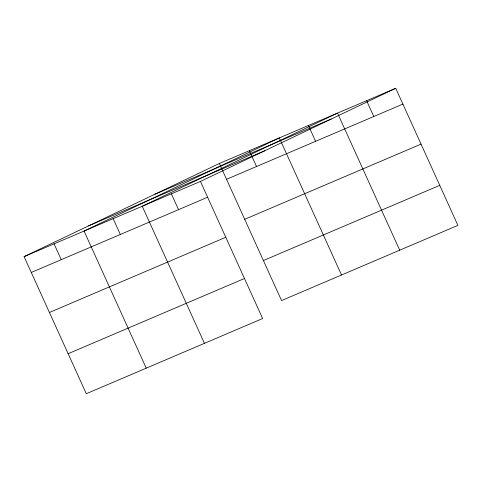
<?xml version="1.0" encoding="UTF-8"?>
<svg xmlns="http://www.w3.org/2000/svg" width="482" height="482" viewBox="0 0 482 482"><rect width="100%" height="100%" fill="white"/><g stroke="black" fill="none" stroke-linecap="round" stroke-linejoin="round"><path stroke-width="0.72" d="M24.1 256.629L200.446 181.431L262.63 318.524L86.29 393.722L24.1 256.629L219.37 163.476L395.71 88.278L457.9 225.371L281.554 300.569L219.37 163.476M200.446 181.431L395.71 88.278M154.933 194.216L331.273 119.018M88.537 225.889L264.883 150.691M226.546 179.298L402.886 104.094M31.276 272.451L207.615 197.246M244.699 219.316L421.039 144.118M49.429 312.469L225.775 237.271M263.401 260.551L439.747 185.347M68.131 353.704L244.476 278.5M366.615 100.684L373.791 116.505M399.705 250.188L337.521 113.095L142.25 206.248L204.434 343.335M308.426 125.501L315.596 141.322M341.515 274.999L279.325 137.912L84.055 231.065L146.245 368.152M249.351 150.697L256.52 166.513M171.345 193.836L178.521 209.658M113.156 218.653L120.331 234.475M54.08 243.844L61.256 259.665"/></g></svg>
